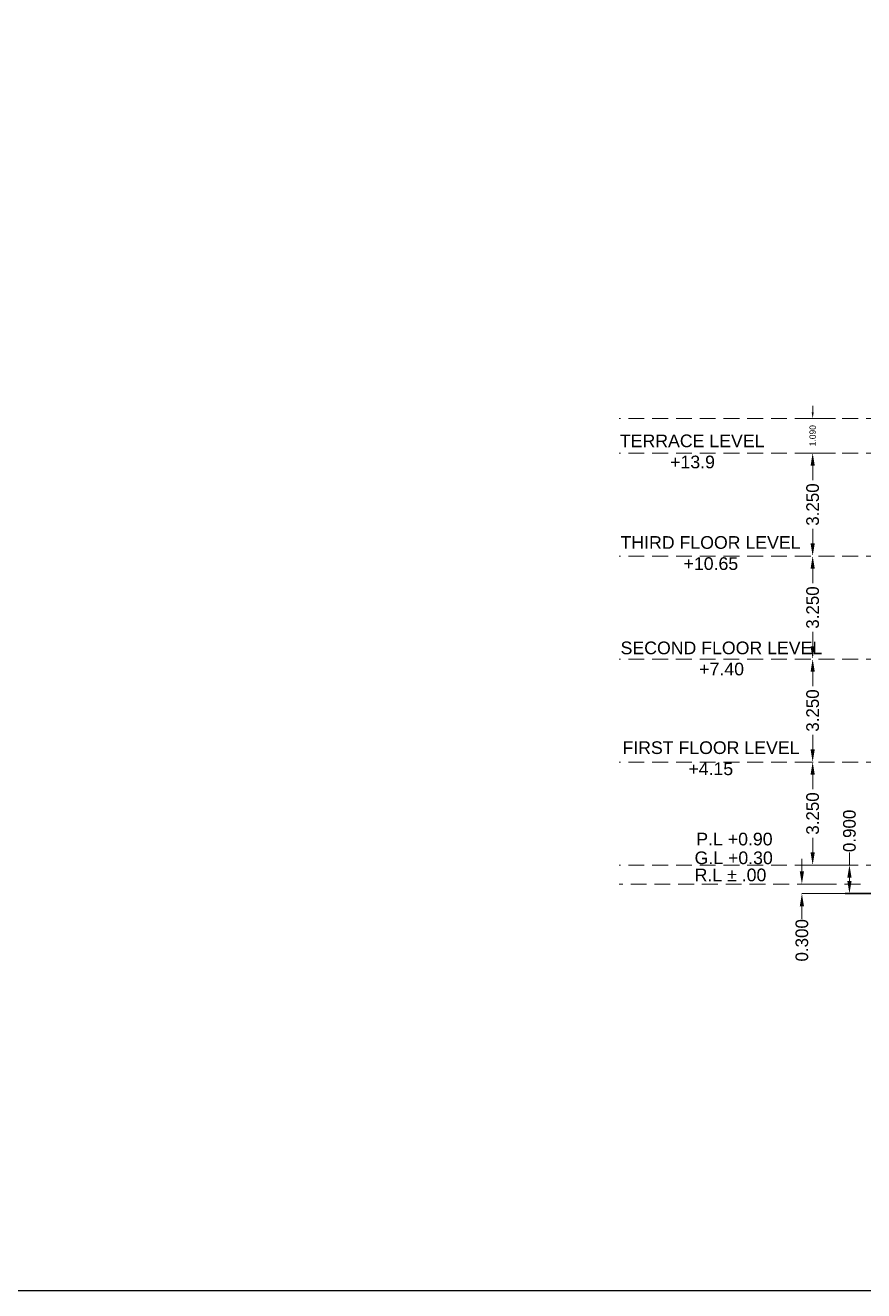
# Model space of a CAD drawing. Header units: millimetres. Extents: x 3614 to 12428, y -844 to 6844.
# Drawn here: x 5629.76 to 5656.22, y -606.44 to -566.51 of the extents above; entities that cross this region are included whole.
import ezdxf

# ---------------------------------------------------------------- set-up
doc = ezdxf.new("R2010")
doc.units = ezdxf.units.MM
doc.header["$LTSCALE"] = 40
doc.header["$MEASUREMENT"] = 0
doc.header["$PDMODE"] = 32
doc.header["$PDSIZE"] = 0.02
doc.linetypes.add('DASHDOT', pattern=[1, 0.5, -0.25, 0, -0.25])
doc.linetypes.add('DASHED2', pattern=[0.375, 0.25, -0.125])
doc.layers.get('Defpoints').update_dxf_attribs({"linetype": 'CONTINUOUS', "lineweight": 20})
for name, color, linetype, lineweight in [('Beam', 254, 'CONTINUOUS', 25), ('Dim', 220, 'CONTINUOUS', 15), ('GRID', 134, 'DASHDOT', 13), ('TEXT', 7, 'CONTINUOUS', 20), ('Wall', 7, 'CONTINUOUS', 30)]:
    doc.layers.add(name, color=color, linetype=linetype, lineweight=lineweight)
doc.styles.add('DIM', font='arial.ttf')
doc.styles.add('Tabrej', font='GOTHIC.TTF')
doc.dimstyles.new('Tabrej', dxfattribs={"dimtxt": 0.5, "dimasz": 0.45, "dimexe": 0.18, "dimexo": 0.0625, "dimgap": 0.09, "dimtad": 0, "dimdec": 3, "dimzin": 0, "dimdsep": 46, "dimtxsty": 'Tabrej', "dimcen": 0, "dimclrd": 256, "dimclre": 256, "dimclrt": 7, "dimaunit": 1, "dimadec": 3, "dimazin": 0, "dimtfac": 1, "dimtdec": 3, "dimtofl": 0, "dimtmove": 0, "dimatfit": 3, "dimfxl": 0, "dimtolj": 1, "dimtzin": 0, "dimlwd": -1, "dimlwe": -1, "dimarcsym": 0})

# ---------------------------------------------------------------- blocks, each defined once
blk = doc.blocks.new('*D111')
at = {"layer": 'Defpoints', "color": 0, "ltscale": 0.05, "transparency": 16777216}
for p in [(5654.611, -589.76), (5654.692, -589.76), (5654.692, -593.01)]:
    blk.add_point(p, dxfattribs=at)
at = {"layer": 'Dim', "ltscale": 0.05, "transparency": 16777216}
for p, q in [((5654.63, -589.76), (5654.431, -589.76)), ((5654.611, -590.16), (5654.611, -590.619)), ((5654.611, -592.61), (5654.611, -592.15)), ((5654.63, -593.01), (5654.431, -593.01))]:
    blk.add_line(p, q, dxfattribs=at)
for points in [[(5654.545, -590.16), (5654.678, -590.16), (5654.611, -589.76)], [(5654.545, -592.61), (5654.678, -592.61), (5654.611, -593.01)]]:
    blk.add_solid(points, dxfattribs=at)
at = {"layer": 'Dim', "color": 7, "ltscale": 0.05, "transparency": 16777216, "insert": (5654.611, -591.385), "char_height": 0.4, "attachment_point": 5, "rotation": 90, "style": 'Tabrej'}
blk.add_mtext('\\A1;3.250', dxfattribs=at)
blk = doc.blocks.new('*D112')
at = {"layer": 'Defpoints', "color": 0, "ltscale": 0.05, "transparency": 16777216}
for p in [(5654.611, -586.51), (5654.611, -586.51), (5654.611, -589.76)]:
    blk.add_point(p, dxfattribs=at)
at = {"layer": 'Dim', "ltscale": 0.05, "transparency": 16777216}
for p, q in [((5654.549, -586.51), (5654.431, -586.51)), ((5654.611, -586.91), (5654.611, -587.369)), ((5654.611, -589.36), (5654.611, -588.9)), ((5654.549, -589.76), (5654.431, -589.76))]:
    blk.add_line(p, q, dxfattribs=at)
for points in [[(5654.545, -586.91), (5654.678, -586.91), (5654.611, -586.51)], [(5654.545, -589.36), (5654.678, -589.36), (5654.611, -589.76)]]:
    blk.add_solid(points, dxfattribs=at)
at = {"layer": 'Dim', "color": 7, "ltscale": 0.05, "transparency": 16777216, "insert": (5654.611, -588.135), "char_height": 0.4, "attachment_point": 5, "rotation": 90, "style": 'Tabrej'}
blk.add_mtext('\\A1;3.250', dxfattribs=at)
blk = doc.blocks.new('*D113')
at = {"layer": 'Defpoints', "color": 0, "ltscale": 0.05, "transparency": 16777216}
for p in [(5654.611, -583.26), (5654.611, -583.26), (5654.611, -586.51)]:
    blk.add_point(p, dxfattribs=at)
at = {"layer": 'Dim', "ltscale": 0.05, "transparency": 16777216}
for p, q in [((5654.549, -583.26), (5654.431, -583.26)), ((5654.611, -583.66), (5654.611, -584.119)), ((5654.611, -586.11), (5654.611, -585.65)), ((5654.549, -586.51), (5654.431, -586.51))]:
    blk.add_line(p, q, dxfattribs=at)
for points in [[(5654.545, -583.66), (5654.678, -583.66), (5654.611, -583.26)], [(5654.545, -586.11), (5654.678, -586.11), (5654.611, -586.51)]]:
    blk.add_solid(points, dxfattribs=at)
at = {"layer": 'Dim', "color": 7, "ltscale": 0.05, "transparency": 16777216, "insert": (5654.611, -584.885), "char_height": 0.4, "attachment_point": 5, "rotation": 90, "style": 'Tabrej'}
blk.add_mtext('\\A1;3.250', dxfattribs=at)
blk = doc.blocks.new('*D114')
at = {"layer": 'Defpoints', "color": 0, "ltscale": 0.05, "transparency": 16777216}
for p in [(5654.611, -580.01), (5654.611, -580.01), (5654.611, -583.26)]:
    blk.add_point(p, dxfattribs=at)
at = {"layer": 'Dim', "ltscale": 0.05, "transparency": 16777216}
for p, q in [((5654.549, -580.01), (5654.431, -580.01)), ((5654.611, -580.41), (5654.611, -580.869)), ((5654.611, -582.86), (5654.611, -582.4)), ((5654.549, -583.26), (5654.431, -583.26))]:
    blk.add_line(p, q, dxfattribs=at)
for points in [[(5654.545, -580.41), (5654.678, -580.41), (5654.611, -580.01)], [(5654.545, -582.86), (5654.678, -582.86), (5654.611, -583.26)]]:
    blk.add_solid(points, dxfattribs=at)
at = {"layer": 'Dim', "color": 7, "ltscale": 0.05, "transparency": 16777216, "insert": (5654.611, -581.635), "char_height": 0.4, "attachment_point": 5, "rotation": 90, "style": 'Tabrej'}
blk.add_mtext('\\A1;3.250', dxfattribs=at)
blk = doc.blocks.new('*D115')
at = {"layer": 'Defpoints', "color": 0, "ltscale": 0.05, "transparency": 16777216}
for p in [(5654.611, -578.92), (5655.391, -578.92), (5655.391, -580.01)]:
    blk.add_point(p, dxfattribs=at)
at = {"layer": 'Dim', "ltscale": 0.05, "transparency": 16777216}
for p, q in [((5654.611, -578.72), (5654.611, -578.52)), ((5655.329, -578.92), (5654.431, -578.92)), ((5655.329, -580.01), (5654.431, -580.01)), ((5654.611, -580.21), (5654.611, -580.41))]:
    blk.add_line(p, q, dxfattribs=at)
for points in [[(5654.578, -578.72), (5654.645, -578.72), (5654.611, -578.92)], [(5654.578, -580.21), (5654.645, -580.21), (5654.611, -580.01)]]:
    blk.add_solid(points, dxfattribs=at)
at = {"layer": 'Dim', "color": 7, "ltscale": 0.05, "transparency": 16777216, "insert": (5654.611, -579.462), "char_height": 0.2, "attachment_point": 5, "rotation": 90, "style": 'Tabrej'}
blk.add_mtext('\\A1;1.090', dxfattribs=at)
blk = doc.blocks.new('*D109')
at = {"layer": 'Defpoints', "color": 0, "ltscale": 0.05, "transparency": 16777216}
for p in [(5654.63, -593.01), (5655.198, -593.91), (5655.772, -593.91)]:
    blk.add_point(p, dxfattribs=at)
at = {"layer": 'Dim', "ltscale": 0.05, "transparency": 16777216}
for p, q in [((5655.772, -593.01), (5655.772, -592.61)), ((5654.63, -593.01), (5655.772, -593.01)), ((5655.772, -593.51), (5655.772, -593.41)), ((5655.198, -593.91), (5655.772, -593.91))]:
    blk.add_line(p, q, dxfattribs=at)
for points in [[(5655.705, -593.41), (5655.839, -593.41), (5655.772, -593.01)], [(5655.705, -593.51), (5655.839, -593.51), (5655.772, -593.91)]]:
    blk.add_solid(points, dxfattribs=at)
at = {"layer": 'Dim', "color": 7, "ltscale": 0.05, "transparency": 16777216, "insert": (5655.772, -591.933), "char_height": 0.4, "attachment_point": 5, "rotation": 90, "style": 'Tabrej'}
blk.add_mtext('\\A1;0.900', dxfattribs=at)
blk = doc.blocks.new('*D110')
at = {"layer": 'Defpoints', "color": 0, "ltscale": 0.05, "transparency": 16777216}
for p in [(5654.271, -593.61), (5655.198, -593.61), (5655.198, -593.91)]:
    blk.add_point(p, dxfattribs=at)
at = {"layer": 'Dim', "ltscale": 0.05, "transparency": 16777216}
for p, q in [((5654.271, -593.21), (5654.271, -592.81)), ((5655.198, -593.61), (5654.271, -593.61)), ((5655.198, -593.91), (5654.271, -593.91)), ((5654.271, -594.31), (5654.271, -594.71))]:
    blk.add_line(p, q, dxfattribs=at)
for points in [[(5654.204, -593.21), (5654.337, -593.21), (5654.271, -593.61)], [(5654.204, -594.31), (5654.337, -594.31), (5654.271, -593.91)]]:
    blk.add_solid(points, dxfattribs=at)
at = {"layer": 'Dim', "color": 7, "ltscale": 0.05, "transparency": 16777216, "insert": (5654.271, -595.386), "char_height": 0.4, "attachment_point": 5, "rotation": 90, "style": 'Tabrej'}
blk.add_mtext('\\A1;0.300', dxfattribs=at)

msp = doc.modelspace()

# ---------------------------------------------------------------- linework, layer by layer
at = {"layer": 'Beam', "ltscale": 0.05}
msp.add_lwpolyline([(5438.4239, -487.786), (5799.6085, -487.786), (5799.6085, -606.4426), (5438.4239, -606.4426)], close=True, dxfattribs=at)
at = {"layer": 'GRID', "linetype": 'DASHED2', "ltscale": 0.05}
for p, q in [((5658.2967, -578.9198), (5648.5001, -578.9198)), ((5658.2967, -580.0098), (5648.5001, -580.0098)), ((5658.2967, -583.2598), (5648.5001, -583.2598)), ((5658.2957, -586.5098), (5648.499, -586.5098)), ((5658.2967, -589.7598), (5648.5001, -589.7598)), ((5658.2967, -593.0098), (5648.5001, -593.0098)), ((5656.1172, -593.6098), (5648.5001, -593.6098))]:
    msp.add_line(p, q, dxfattribs=at)
at = {"layer": 'Wall', "ltscale": 0.05}
msp.add_line((5656.6967, -593.9098), (5655.6399, -593.9098), dxfattribs=at)

# ---------------------------------------------------------------- texts
at = {"layer": 'TEXT', "linetype": 'Continuous', "ltscale": 0.9, "char_height": 0.4, "attachment_point": 1, "style": 'DIM'}
for s, width, gutter_width, insert in [('\\pi0.095932;TERRACE LEVEL\\P\\pi1.6828;+13.9', 4.723925, 24, (5648.4288, -579.4246)), ('\\pi0.60254;THIRD FLOOR LEVEL\\P\\pi2.5916;+10.65', 6.854464, 24, (5647.9436, -582.6315)), ('\\pi0.37194;SECOND FLOOR LEVEL\\P\\pi2.8543;+7.40', 7.064746, 24, (5648.1757, -585.9579)), ('\\pi0.6768;FIRST FLOOR LEVEL\\P\\pi2.7584;+4.15', 6.877211, 24, (5647.9291, -589.1067)), ('{\\fArial|b0|i0|c0|p34;P.L +0.90}', 10.430066, 5, (5650.9379, -591.9907)), ('{\\fArial|b0|i0|c0|p34;G.L +0.30}', 10.430066, 5, (5650.8828, -592.5829)), ('{\\fArial|b0|i0|c0|p34;R.L %%P .00}', 10.430066, 5, (5650.8853, -593.1225))]:
    msp.add_mtext_dynamic_manual_height_columns(s, width=width, gutter_width=gutter_width, heights=[0], dxfattribs=dict(at, insert=insert))

# ---------------------------------------------------------------- dimensions: what is measured, and where the dimension line sits
at = {"layer": 'Dim', "ltscale": 0.05}
for base, p1, p2, override, picture, middle in [((5654.6115, -578.9198), (5655.3911, -580.0098), (5655.3911, -578.9198), {"dimtxt": 0.2, "dimasz": 0.2, "dimpost": '\\X', "dimarcsym": 1}, '*D115', (5654.6115, -579.462)), ((5655.772, -593.9098), (5654.6295, -593.0098), (5655.1984, -593.9098), {"dimtxt": 0.4, "dimasz": 0.4, "dimexe": 0, "dimexo": 0, "dimgap": 0, "dimpost": '\\X', "dimarcsym": 1}, '*D109', (5655.772, -591.9332)), ((5654.2707, -593.6098), (5655.1984, -593.9098), (5655.1984, -593.6098), {"dimtxt": 0.4, "dimasz": 0.4, "dimexe": 0, "dimexo": 0, "dimgap": 0, "dimpost": '\\X', "dimarcsym": 1}, '*D110', (5654.2707, -595.3863))]:
    dim = msp.add_linear_dim(base=base, p1=p1, p2=p2, angle=90, dimstyle='Tabrej', override=override, dxfattribs=at)
    dim.commit()
    dim.dimension.update_dxf_attribs({"geometry": picture, "text_midpoint": middle, "dimtype": 160})
for base, p1, p2, picture, middle in [((5654.6115, -580.0098), (5654.6115, -583.2598), (5654.6115, -580.0098), '*D114', (5654.6115, -581.6348)), ((5654.6115, -583.2598), (5654.6115, -586.5098), (5654.6115, -583.2598), '*D113', (5654.6115, -584.8848)), ((5654.6115, -586.5098), (5654.6115, -589.7598), (5654.6115, -586.5098), '*D112', (5654.6115, -588.1348)), ((5654.6115, -589.7598), (5654.692, -593.0098), (5654.692, -589.7598), '*D111', (5654.6115, -591.3848))]:
    dim = msp.add_linear_dim(base=base, p1=p1, p2=p2, angle=90, dimstyle='Tabrej', override={"dimtxt": 0.4, "dimasz": 0.4, "dimpost": '\\X', "dimarcsym": 1}, dxfattribs=at)
    dim.commit()
    dim.dimension.update_dxf_attribs({"geometry": picture, "text_midpoint": middle})

doc.saveas('drawing.dxf')
